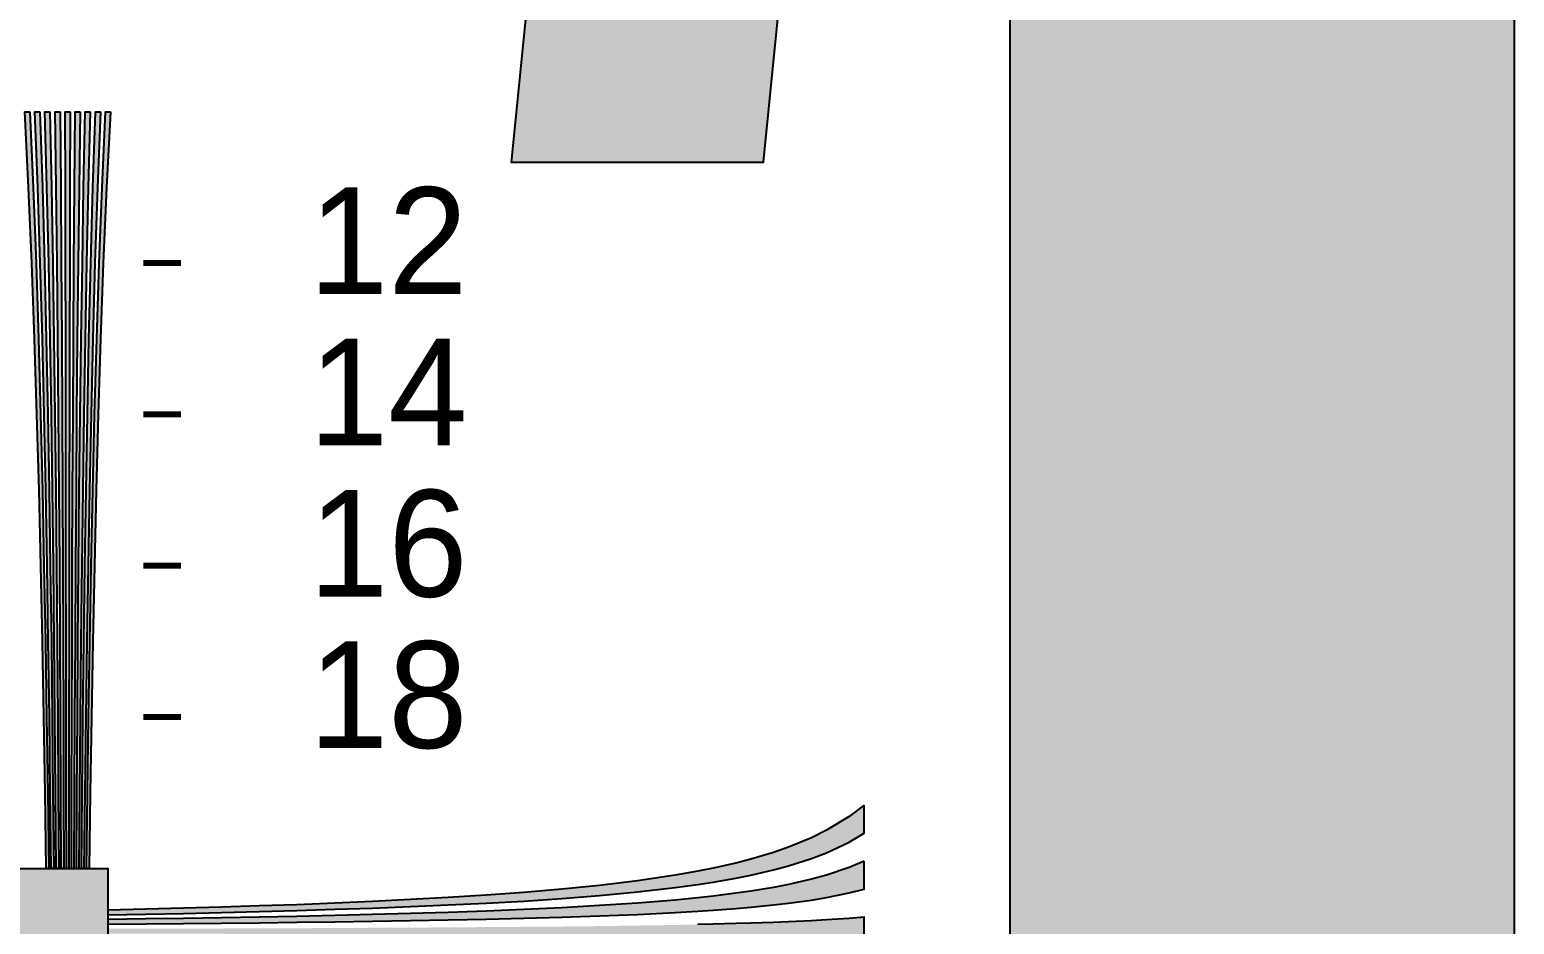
# Model space of a CAD drawing. Header units: millimetres. Extents: x 0 to 420, y 0 to 297.
# Drawn here: x 347.1 to 420, y 86.4 to 130.2 of the extents above; entities that cross this region are included whole.
import ezdxf

# ---------------------------------------------------------------- set-up
doc = ezdxf.new("R2010")
doc.units = ezdxf.units.MM
for name, color, linetype in [('FRAME', 7, 'Continuous'), ('GLUE', 1, 'Continuous'), ('LABELS', 7, 'Continuous'), ('PERIPHERY', 7, 'Continuous'), ('SFR', 7, 'Continuous')]:
    doc.layers.add(name, color=color, linetype=linetype)

msp = doc.modelspace()

# ---------------------------------------------------------------- hatches: boundary and pattern name
at = {"layer": 'FRAME', "true_color": 0x000000}
h = msp.add_hatch(color=7, dxfattribs=at)
h.dxf.hatch_style = 1
h.paths.add_polyline_path([(395.249, 272.25), (420, 272.25), (420, 24.75), (395.249, 24.75), (395.249, 272.25)])
at = {"layer": 'PERIPHERY', "true_color": 0x000000}
h = msp.add_hatch(color=7, dxfattribs=at)
h.dxf.hatch_style = 1
h.paths.add_polyline_path([(347.139, 126.225), (347.306, 122.512), (347.448, 118.8), (347.566, 115.087), (347.671, 111.375), (347.757, 107.662), (347.832, 103.95), (347.906, 100.237), (347.962, 96.525), (348.017, 92.812), (348.067, 89.099), (347.943, 89.099), (347.887, 92.812), (347.826, 96.525), (347.757, 100.237), (347.677, 103.95), (347.591, 107.662), (347.492, 111.375), (347.374, 115.087), (347.244, 118.8), (347.083, 122.512), (346.891, 126.225), (347.139, 126.225)])
h = msp.add_hatch(color=7, dxfattribs=at)
h.dxf.hatch_style = 1
h.paths.add_polyline_path([(347.634, 126.225), (347.757, 122.512), (347.862, 118.8), (347.949, 115.087), (348.023, 111.375), (348.085, 107.662), (348.141, 103.95), (348.197, 100.237), (348.24, 96.525), (348.277, 92.812), (348.314, 89.099), (348.19, 89.099), (348.147, 92.812), (348.104, 96.525), (348.048, 100.237), (347.986, 103.95), (347.924, 107.662), (347.844, 111.375), (347.758, 115.087), (347.653, 118.8), (347.535, 122.512), (347.387, 126.225), (347.634, 126.225)])
h = msp.add_hatch(color=7, dxfattribs=at)
h.dxf.hatch_style = 1
h.paths.add_polyline_path([(348.129, 126.225), (348.209, 122.512), (348.271, 118.8), (348.327, 115.087), (348.376, 111.375), (348.42, 107.662), (348.451, 103.95), (348.488, 100.237), (348.512, 96.525), (348.537, 92.812), (348.562, 89.099), (348.438, 89.099), (348.407, 92.812), (348.376, 96.525), (348.339, 100.237), (348.296, 103.95), (348.252, 107.662), (348.197, 111.375), (348.141, 115.087), (348.067, 118.8), (347.98, 122.512), (347.881, 126.225), (348.129, 126.225)])
h = msp.add_hatch(color=7, dxfattribs=at)
h.dxf.hatch_style = 1
h.paths.add_polyline_path([(348.624, 126.225), (348.655, 122.512), (348.686, 118.8), (348.71, 115.087), (348.729, 111.375), (348.748, 107.662), (348.76, 103.95), (348.779, 100.237), (348.791, 96.525), (348.797, 92.812), (348.81, 89.099), (348.686, 89.099), (348.667, 92.812), (348.649, 96.525), (348.63, 100.237), (348.606, 103.95), (348.581, 107.662), (348.556, 111.375), (348.519, 115.087), (348.482, 118.8), (348.432, 122.512), (348.377, 126.225), (348.624, 126.225)])
h = msp.add_hatch(color=7, dxfattribs=at)
h.dxf.hatch_style = 1
h.paths.add_polyline_path([(349.119, 126.225), (349.106, 122.512), (349.1, 118.8), (349.088, 115.087), (349.082, 111.375), (349.076, 107.662), (349.069, 103.95), (349.069, 100.237), (349.063, 96.525), (349.063, 92.812), (349.057, 89.099), (348.934, 89.099), (348.927, 92.812), (348.927, 96.525), (348.921, 100.237), (348.915, 103.95), (348.915, 107.662), (348.909, 111.375), (348.903, 115.087), (348.891, 118.8), (348.884, 122.512), (348.872, 126.225), (349.119, 126.225)])
h = msp.add_hatch(color=7, dxfattribs=at)
h.dxf.hatch_style = 1
h.paths.add_polyline_path([(349.614, 126.225), (349.558, 122.512), (349.508, 118.8), (349.471, 115.087), (349.434, 111.375), (349.409, 107.662), (349.378, 103.95), (349.36, 100.237), (349.341, 96.525), (349.323, 92.812), (349.304, 89.099), (349.18, 89.099), (349.193, 92.812), (349.199, 96.525), (349.211, 100.237), (349.224, 103.95), (349.243, 107.662), (349.261, 111.375), (349.28, 115.087), (349.304, 118.8), (349.335, 122.512), (349.366, 126.225), (349.614, 126.225)])
h = msp.add_hatch(color=7, dxfattribs=at)
h.dxf.hatch_style = 1
h.paths.add_polyline_path([(350.109, 126.225), (350.01, 122.512), (349.923, 118.8), (349.849, 115.087), (349.793, 111.375), (349.738, 107.662), (349.688, 103.95), (349.651, 100.237), (349.614, 96.525), (349.583, 92.812), (349.551, 89.099), (349.428, 89.099), (349.453, 92.812), (349.477, 96.525), (349.502, 100.237), (349.533, 103.95), (349.57, 107.662), (349.613, 111.375), (349.663, 115.087), (349.719, 118.8), (349.78, 122.512), (349.861, 126.225), (350.109, 126.225)])
h = msp.add_hatch(color=7, dxfattribs=at)
h.dxf.hatch_style = 1
h.paths.add_polyline_path([(350.604, 126.225), (350.455, 122.512), (350.338, 118.8), (350.233, 115.087), (350.146, 111.375), (350.066, 107.662), (349.997, 103.95), (349.942, 100.237), (349.886, 96.525), (349.843, 92.812), (349.799, 89.099), (349.676, 89.099), (349.713, 92.812), (349.75, 96.525), (349.793, 100.237), (349.843, 103.95), (349.905, 107.662), (349.967, 111.375), (350.041, 115.087), (350.127, 118.8), (350.233, 122.512), (350.356, 126.225), (350.604, 126.225)])
h = msp.add_hatch(color=7, dxfattribs=at)
h.dxf.hatch_style = 1
h.paths.add_polyline_path([(351.099, 126.225), (350.907, 122.512), (350.746, 118.8), (350.616, 115.087), (350.499, 111.375), (350.4, 107.662), (350.307, 103.95), (350.233, 100.237), (350.164, 96.525), (350.102, 92.812), (350.047, 89.099), (349.923, 89.099), (349.973, 92.812), (350.028, 96.525), (350.084, 100.237), (350.152, 103.95), (350.233, 107.662), (350.319, 111.375), (350.424, 115.087), (350.542, 118.8), (350.684, 122.512), (350.851, 126.225), (351.099, 126.225)])
h = msp.add_hatch(color=7, dxfattribs=at)
h.dxf.hatch_style = 1
h.paths.add_polyline_path([(388.097, 92.205), (387.354, 91.642), (386.241, 90.968), (385.498, 90.604), (384.384, 90.143), (383.642, 89.882), (382.528, 89.552), (381.785, 89.359), (380.672, 89.112), (379.929, 88.967), (378.816, 88.768), (376.959, 88.493), (375.103, 88.266), (373.247, 88.08), (371.39, 87.922), (369.534, 87.785), (367.678, 87.668), (365.822, 87.565), (363.965, 87.476), (362.109, 87.393), (360.253, 87.317), (358.397, 87.255), (356.54, 87.194), (354.684, 87.146), (352.828, 87.097), (350.972, 87.049), (350.972, 86.822), (352.828, 86.857), (354.684, 86.891), (356.54, 86.933), (358.397, 86.981), (360.253, 87.029), (362.109, 87.09), (363.965, 87.153), (365.822, 87.221), (367.678, 87.304), (369.534, 87.393), (371.39, 87.496), (373.247, 87.62), (375.103, 87.771), (376.959, 87.943), (378.816, 88.156), (379.929, 88.307), (380.672, 88.424), (381.785, 88.617), (382.528, 88.768), (383.642, 89.022), (384.384, 89.229), (385.498, 89.586), (386.241, 89.868), (387.354, 90.391), (388.097, 90.831), (388.097, 92.205)])
h = msp.add_hatch(color=7, dxfattribs=at)
h.dxf.hatch_style = 1
h.paths.add_polyline_path([(350.972, 84.15), (346.022, 84.15), (346.022, 89.1), (350.972, 89.1), (350.972, 84.15)])
h = msp.add_hatch(color=7, dxfattribs=at)
h.dxf.hatch_style = 1
h.paths.add_polyline_path([(388.097, 89.456), (387.354, 89.146), (386.241, 88.768), (385.498, 88.562), (384.384, 88.307), (383.642, 88.163), (382.528, 87.984), (381.785, 87.874), (380.672, 87.737), (379.929, 87.654), (378.816, 87.544), (376.959, 87.393), (375.103, 87.269), (373.247, 87.166), (371.39, 87.077), (369.534, 87.001), (367.678, 86.932), (365.822, 86.877), (363.965, 86.829), (362.109, 86.781), (360.253, 86.74), (358.397, 86.705), (356.54, 86.671), (354.684, 86.643), (352.828, 86.616), (350.972, 86.588), (350.972, 86.361), (352.828, 86.375), (354.684, 86.396), (356.54, 86.41), (358.397, 86.431), (360.253, 86.451), (362.109, 86.479), (363.965, 86.506), (365.822, 86.533), (367.678, 86.568), (369.534, 86.609), (371.39, 86.65), (373.247, 86.706), (375.103, 86.767), (376.959, 86.843), (378.816, 86.933), (379.929, 87.001), (380.672, 87.049), (381.785, 87.132), (382.528, 87.194), (383.642, 87.304), (384.384, 87.393), (385.498, 87.544), (386.241, 87.668), (387.354, 87.895), (388.097, 88.081), (388.097, 89.456)])
h = msp.add_hatch(color=7, dxfattribs=at)
h.dxf.hatch_style = 1
h.paths.add_polyline_path([(388.097, 86.706), (387.354, 86.644), (386.241, 86.568), (385.498, 86.527), (384.384, 86.479), (383.642, 86.444), (382.528, 86.41), (381.785, 86.389), (380.672, 86.362), (379.929, 86.348), (378.816, 86.32), (376.959, 86.293), (375.103, 86.265), (373.247, 86.245), (371.39, 86.231), (369.534, 86.217), (367.678, 86.203), (365.822, 86.189), (363.965, 86.183), (362.109, 86.169), (360.253, 86.162), (358.397, 86.155), (356.54, 86.148), (354.684, 86.142), (352.828, 86.135), (350.972, 86.135), (350.972, 85.901), (352.828, 85.901), (354.684, 85.894), (356.54, 85.887), (358.397, 85.881), (360.253, 85.874), (362.109, 85.867), (363.965, 85.853), (365.822, 85.846), (367.678, 85.832), (369.534, 85.819), (371.39, 85.805), (373.247, 85.791), (375.103, 85.77), (376.959, 85.743), (378.816, 85.716), (379.929, 85.688), (380.672, 85.674), (381.785, 85.647), (382.528, 85.626), (383.642, 85.585), (384.384, 85.557), (385.498, 85.509), (386.241, 85.468), (387.354, 85.392), (388.097, 85.331), (388.097, 86.706)])
at = {"layer": 'SFR', "true_color": 0x000000}
h = msp.add_hatch(color=7, dxfattribs=at)
h.dxf.hatch_style = 1
h.paths.add_polyline_path([(313.847, 173.25), (308.897, 123.749), (321.272, 123.749), (323.379, 144.824), (372.389, 139.922), (370.772, 123.749), (383.147, 123.749), (388.097, 173.249), (375.722, 173.249), (373.615, 152.175), (324.605, 157.076), (326.222, 173.249), (313.847, 173.249), (313.847, 173.25)])

# ---------------------------------------------------------------- linework, layer by layer
at = {"layer": 'FRAME', "color": 250}
msp.add_lwpolyline([(395.249, 272.25), (420, 272.25), (420, 24.75), (395.249, 24.75), (395.249, 272.25)], close=True, dxfattribs=at)
at = {"layer": 'FRAME', "color": 250, "true_color": 0x000000}
for points in [[(395.249, 272.25), (395.249, 24.75), (420, 24.75)], [(420, 24.75), (420, 272.25), (395.249, 272.25)]]:
    msp.add_solid(points, dxfattribs=at)
at = {"layer": 'GLUE', "color": 1, "lineweight": 18}
msp.add_lwpolyline([(0, 0), (420, 0), (420, 297), (0, 297), (0, 0)], dxfattribs=at)
at = {"layer": 'PERIPHERY', "color": 250}
for points in [[(347.139, 126.225), (347.306, 122.512), (347.448, 118.8), (347.566, 115.087), (347.671, 111.375), (347.757, 107.662), (347.832, 103.95), (347.906, 100.237), (347.962, 96.525), (348.017, 92.812), (348.067, 89.099), (347.943, 89.099), (347.887, 92.812), (347.826, 96.525), (347.757, 100.237), (347.677, 103.95), (347.591, 107.662), (347.492, 111.375), (347.374, 115.087), (347.244, 118.8), (347.083, 122.512), (346.891, 126.225), (347.139, 126.225)], [(347.634, 126.225), (347.757, 122.512), (347.862, 118.8), (347.949, 115.087), (348.023, 111.375), (348.085, 107.662), (348.141, 103.95), (348.197, 100.237), (348.24, 96.525), (348.277, 92.812), (348.314, 89.099), (348.19, 89.099), (348.147, 92.812), (348.104, 96.525), (348.048, 100.237), (347.986, 103.95), (347.924, 107.662), (347.844, 111.375), (347.758, 115.087), (347.653, 118.8), (347.535, 122.512), (347.387, 126.225), (347.634, 126.225)], [(348.129, 126.225), (348.209, 122.512), (348.271, 118.8), (348.327, 115.087), (348.376, 111.375), (348.42, 107.662), (348.451, 103.95), (348.488, 100.237), (348.512, 96.525), (348.537, 92.812), (348.562, 89.099), (348.438, 89.099), (348.407, 92.812), (348.376, 96.525), (348.339, 100.237), (348.296, 103.95), (348.252, 107.662), (348.197, 111.375), (348.141, 115.087), (348.067, 118.8), (347.98, 122.512), (347.881, 126.225), (348.129, 126.225)], [(348.624, 126.225), (348.655, 122.512), (348.686, 118.8), (348.71, 115.087), (348.729, 111.375), (348.748, 107.662), (348.76, 103.95), (348.779, 100.237), (348.791, 96.525), (348.797, 92.812), (348.81, 89.099), (348.686, 89.099), (348.667, 92.812), (348.649, 96.525), (348.63, 100.237), (348.606, 103.95), (348.581, 107.662), (348.556, 111.375), (348.519, 115.087), (348.482, 118.8), (348.432, 122.512), (348.377, 126.225), (348.624, 126.225)], [(349.119, 126.225), (349.106, 122.512), (349.1, 118.8), (349.088, 115.087), (349.082, 111.375), (349.076, 107.662), (349.069, 103.95), (349.069, 100.237), (349.063, 96.525), (349.063, 92.812), (349.057, 89.099), (348.934, 89.099), (348.927, 92.812), (348.927, 96.525), (348.921, 100.237), (348.915, 103.95), (348.915, 107.662), (348.909, 111.375), (348.903, 115.087), (348.891, 118.8), (348.884, 122.512), (348.872, 126.225), (349.119, 126.225)], [(349.614, 126.225), (349.558, 122.512), (349.508, 118.8), (349.471, 115.087), (349.434, 111.375), (349.409, 107.662), (349.378, 103.95), (349.36, 100.237), (349.341, 96.525), (349.323, 92.812), (349.304, 89.099), (349.18, 89.099), (349.193, 92.812), (349.199, 96.525), (349.211, 100.237), (349.224, 103.95), (349.243, 107.662), (349.261, 111.375), (349.28, 115.087), (349.304, 118.8), (349.335, 122.512), (349.366, 126.225), (349.614, 126.225)], [(350.109, 126.225), (350.01, 122.512), (349.923, 118.8), (349.849, 115.087), (349.793, 111.375), (349.738, 107.662), (349.688, 103.95), (349.651, 100.237), (349.614, 96.525), (349.583, 92.812), (349.551, 89.099), (349.428, 89.099), (349.453, 92.812), (349.477, 96.525), (349.502, 100.237), (349.533, 103.95), (349.57, 107.662), (349.613, 111.375), (349.663, 115.087), (349.719, 118.8), (349.78, 122.512), (349.861, 126.225), (350.109, 126.225)], [(350.604, 126.225), (350.455, 122.512), (350.338, 118.8), (350.233, 115.087), (350.146, 111.375), (350.066, 107.662), (349.997, 103.95), (349.942, 100.237), (349.886, 96.525), (349.843, 92.812), (349.799, 89.099), (349.676, 89.099), (349.713, 92.812), (349.75, 96.525), (349.793, 100.237), (349.843, 103.95), (349.905, 107.662), (349.967, 111.375), (350.041, 115.087), (350.127, 118.8), (350.233, 122.512), (350.356, 126.225), (350.604, 126.225)], [(351.099, 126.225), (350.907, 122.512), (350.746, 118.8), (350.616, 115.087), (350.499, 111.375), (350.4, 107.662), (350.307, 103.95), (350.233, 100.237), (350.164, 96.525), (350.102, 92.812), (350.047, 89.099), (349.923, 89.099), (349.973, 92.812), (350.028, 96.525), (350.084, 100.237), (350.152, 103.95), (350.233, 107.662), (350.319, 111.375), (350.424, 115.087), (350.542, 118.8), (350.684, 122.512), (350.851, 126.225), (351.099, 126.225)], [(388.097, 92.205), (387.354, 91.642), (386.241, 90.968), (385.498, 90.604), (384.384, 90.143), (383.642, 89.882), (382.528, 89.552), (381.785, 89.359), (380.672, 89.112), (379.929, 88.967), (378.816, 88.768), (376.959, 88.493), (375.103, 88.266), (373.247, 88.08), (371.39, 87.922), (369.534, 87.785), (367.678, 87.668), (365.822, 87.565), (363.965, 87.476), (362.109, 87.393), (360.253, 87.317), (358.397, 87.255), (356.54, 87.194), (354.684, 87.146), (352.828, 87.097), (350.972, 87.049), (350.972, 86.822), (352.828, 86.857), (354.684, 86.891), (356.54, 86.933), (358.397, 86.981), (360.253, 87.029), (362.109, 87.09), (363.965, 87.153), (365.822, 87.221), (367.678, 87.304), (369.534, 87.393), (371.39, 87.496), (373.247, 87.62), (375.103, 87.771), (376.959, 87.943), (378.816, 88.156), (379.929, 88.307), (380.672, 88.424), (381.785, 88.617), (382.528, 88.768), (383.642, 89.022), (384.384, 89.229), (385.498, 89.586), (386.241, 89.868), (387.354, 90.391), (388.097, 90.831), (388.097, 92.205)], [(350.972, 84.15), (346.022, 84.15), (346.022, 89.1), (350.972, 89.1), (350.972, 84.15)], [(388.097, 89.456), (387.354, 89.146), (386.241, 88.768), (385.498, 88.562), (384.384, 88.307), (383.642, 88.163), (382.528, 87.984), (381.785, 87.874), (380.672, 87.737), (379.929, 87.654), (378.816, 87.544), (376.959, 87.393), (375.103, 87.269), (373.247, 87.166), (371.39, 87.077), (369.534, 87.001), (367.678, 86.932), (365.822, 86.877), (363.965, 86.829), (362.109, 86.781), (360.253, 86.74), (358.397, 86.705), (356.54, 86.671), (354.684, 86.643), (352.828, 86.616), (350.972, 86.588), (350.972, 86.361), (352.828, 86.375), (354.684, 86.396), (356.54, 86.41), (358.397, 86.431), (360.253, 86.451), (362.109, 86.479), (363.965, 86.506), (365.822, 86.533), (367.678, 86.568), (369.534, 86.609), (371.39, 86.65), (373.247, 86.706), (375.103, 86.767), (376.959, 86.843), (378.816, 86.933), (379.929, 87.001), (380.672, 87.049), (381.785, 87.132), (382.528, 87.194), (383.642, 87.304), (384.384, 87.393), (385.498, 87.544), (386.241, 87.668), (387.354, 87.895), (388.097, 88.081), (388.097, 89.456)]]:
    msp.add_lwpolyline(points, close=True, dxfattribs=at)
at = {"layer": 'PERIPHERY', "color": 250, "lineweight": 35, "const_width": 0.309}
for points in [[(354.564, 118.8), (352.707, 118.8)], [(354.564, 111.375), (352.707, 111.375)], [(354.564, 103.95), (352.707, 103.95)], [(354.564, 96.525), (352.707, 96.525)]]:
    msp.add_lwpolyline(points, dxfattribs=at)
at = {"layer": 'PERIPHERY', "color": 250}
msp.add_lwpolyline([(388.097, 85.331), (388.097, 86.706), (388.097, 86.706), (387.354, 86.644), (386.241, 86.568), (385.498, 86.527), (384.384, 86.479), (383.642, 86.444), (382.528, 86.41), (381.785, 86.389), (380.672, 86.362), (379.929, 86.348)], dxfattribs=at)
at = {"layer": 'PERIPHERY', "color": 250, "true_color": 0x000000}
for points in [[(347.139, 126.225), (346.891, 126.225), (347.083, 122.512)], [(347.139, 126.225), (347.083, 122.512), (347.244, 118.8)], [(347.139, 126.225), (347.244, 118.8), (347.374, 115.087)], [(347.139, 126.225), (347.374, 115.087), (347.492, 111.375)], [(347.139, 126.225), (347.492, 111.375), (347.591, 107.662)], [(347.139, 126.225), (347.591, 107.662), (348.067, 89.099)], [(347.139, 126.225), (348.067, 89.099), (348.017, 92.812)], [(347.139, 126.225), (348.017, 92.812), (347.962, 96.525)], [(347.139, 126.225), (347.962, 96.525), (347.906, 100.237)], [(347.139, 126.225), (347.906, 100.237), (347.832, 103.95)], [(347.139, 126.225), (347.832, 103.95), (347.757, 107.662)], [(347.139, 126.225), (347.757, 107.662), (347.671, 111.375)], [(347.139, 126.225), (347.671, 111.375), (347.566, 115.087)], [(347.139, 126.225), (347.566, 115.087), (347.448, 118.8)], [(347.448, 118.8), (347.306, 122.512), (347.139, 126.225)], [(347.634, 126.225), (347.387, 126.225), (347.535, 122.512)], [(347.634, 126.225), (347.535, 122.512), (347.653, 118.8)], [(347.634, 126.225), (347.653, 118.8), (347.758, 115.087)], [(347.634, 126.225), (347.758, 115.087), (347.844, 111.375)], [(347.634, 126.225), (347.844, 111.375), (347.924, 107.662)], [(347.634, 126.225), (347.924, 107.662), (347.986, 103.95)], [(347.634, 126.225), (347.986, 103.95), (348.048, 100.237)], [(347.634, 126.225), (348.048, 100.237), (348.314, 89.099)], [(347.634, 126.225), (348.314, 89.099), (348.277, 92.812)], [(347.634, 126.225), (348.277, 92.812), (348.24, 96.525)], [(347.634, 126.225), (348.24, 96.525), (348.197, 100.237)], [(347.634, 126.225), (348.197, 100.237), (348.141, 103.95)], [(347.634, 126.225), (348.141, 103.95), (348.085, 107.662)], [(347.634, 126.225), (348.085, 107.662), (348.023, 111.375)], [(347.634, 126.225), (348.023, 111.375), (347.949, 115.087)], [(347.634, 126.225), (347.949, 115.087), (347.862, 118.8)], [(347.862, 118.8), (347.757, 122.512), (347.634, 126.225)], [(348.129, 126.225), (347.881, 126.225), (347.98, 122.512)], [(348.129, 126.225), (347.98, 122.512), (348.067, 118.8)], [(348.129, 126.225), (348.067, 118.8), (348.141, 115.087)], [(348.129, 126.225), (348.141, 115.087), (348.197, 111.375)], [(348.129, 126.225), (348.197, 111.375), (348.252, 107.662)], [(348.129, 126.225), (348.252, 107.662), (348.296, 103.95)], [(348.129, 126.225), (348.296, 103.95), (348.339, 100.237)], [(348.129, 126.225), (348.339, 100.237), (348.376, 96.525)], [(348.129, 126.225), (348.376, 96.525), (348.407, 92.812)], [(348.129, 126.225), (348.407, 92.812), (348.438, 89.099)], [(348.129, 126.225), (348.438, 89.099), (348.562, 89.099)], [(348.129, 126.225), (348.562, 89.099), (348.537, 92.812)], [(348.129, 126.225), (348.537, 92.812), (348.512, 96.525)], [(348.129, 126.225), (348.512, 96.525), (348.488, 100.237)], [(348.129, 126.225), (348.488, 100.237), (348.451, 103.95)], [(348.129, 126.225), (348.451, 103.95), (348.42, 107.662)], [(348.129, 126.225), (348.42, 107.662), (348.376, 111.375)], [(348.129, 126.225), (348.376, 111.375), (348.327, 115.087)], [(348.129, 126.225), (348.327, 115.087), (348.271, 118.8)], [(348.271, 118.8), (348.209, 122.512), (348.129, 126.225)], [(348.624, 126.225), (348.377, 126.225), (348.432, 122.512)], [(348.624, 126.225), (348.432, 122.512), (348.482, 118.8)], [(348.624, 126.225), (348.482, 118.8), (348.519, 115.087)], [(348.624, 126.225), (348.519, 115.087), (348.556, 111.375)], [(348.624, 126.225), (348.556, 111.375), (348.581, 107.662)], [(348.624, 126.225), (348.581, 107.662), (348.606, 103.95)], [(348.624, 126.225), (348.606, 103.95), (348.63, 100.237)], [(348.624, 126.225), (348.63, 100.237), (348.649, 96.525)], [(348.624, 126.225), (348.649, 96.525), (348.667, 92.812)], [(348.624, 126.225), (348.667, 92.812), (348.686, 89.099)], [(348.624, 126.225), (348.686, 89.099), (348.81, 89.099)], [(348.624, 126.225), (348.81, 89.099), (348.797, 92.812)], [(348.624, 126.225), (348.797, 92.812), (348.791, 96.525)], [(348.624, 126.225), (348.791, 96.525), (348.779, 100.237)], [(348.624, 126.225), (348.779, 100.237), (348.76, 103.95)], [(348.624, 126.225), (348.76, 103.95), (348.748, 107.662)], [(348.624, 126.225), (348.748, 107.662), (348.729, 111.375)], [(348.624, 126.225), (348.729, 111.375), (348.71, 115.087)], [(348.624, 126.225), (348.71, 115.087), (348.686, 118.8)], [(348.686, 118.8), (348.655, 122.512), (348.624, 126.225)], [(349.119, 126.225), (348.872, 126.225), (348.884, 122.512)], [(349.119, 126.225), (348.884, 122.512), (348.891, 118.8)], [(349.119, 126.225), (348.891, 118.8), (348.903, 115.087)], [(349.119, 126.225), (348.903, 115.087), (348.909, 111.375)], [(349.119, 126.225), (348.909, 111.375), (348.915, 107.662)], [(349.119, 126.225), (348.915, 107.662), (348.915, 103.95)], [(349.119, 126.225), (348.915, 103.95), (348.921, 100.237)], [(349.119, 126.225), (348.921, 100.237), (348.927, 96.525)], [(349.119, 126.225), (348.927, 96.525), (348.927, 92.812)], [(349.119, 126.225), (348.927, 92.812), (348.934, 89.099)], [(348.934, 89.099), (349.106, 122.512), (349.119, 126.225)], [(349.614, 126.225), (349.224, 103.95), (349.211, 100.237)], [(349.211, 100.237), (349.558, 122.512), (349.614, 126.225)], [(349.614, 126.225), (349.243, 107.662), (349.224, 103.95)], [(349.614, 126.225), (349.261, 111.375), (349.243, 107.662)], [(349.614, 126.225), (349.28, 115.087), (349.261, 111.375)], [(349.614, 126.225), (349.304, 118.8), (349.28, 115.087)], [(349.614, 126.225), (349.335, 122.512), (349.304, 118.8)], [(349.614, 126.225), (349.366, 126.225), (349.335, 122.512)], [(350.109, 126.225), (349.613, 111.375), (349.57, 107.662)], [(349.57, 107.662), (350.01, 122.512), (350.109, 126.225)], [(350.109, 126.225), (349.663, 115.087), (349.613, 111.375)], [(350.109, 126.225), (349.719, 118.8), (349.663, 115.087)], [(350.109, 126.225), (349.78, 122.512), (349.719, 118.8)], [(350.109, 126.225), (349.861, 126.225), (349.78, 122.512)], [(350.604, 126.225), (350.041, 115.087), (349.967, 111.375)], [(349.967, 111.375), (350.455, 122.512), (350.604, 126.225)], [(350.604, 126.225), (350.127, 118.8), (350.041, 115.087)], [(350.604, 126.225), (350.233, 122.512), (350.127, 118.8)], [(350.604, 126.225), (350.356, 126.225), (350.233, 122.512)], [(351.099, 126.225), (350.424, 115.087), (350.319, 111.375)], [(350.319, 111.375), (350.907, 122.512), (351.099, 126.225)], [(351.099, 126.225), (350.542, 118.8), (350.424, 115.087)], [(351.099, 126.225), (350.684, 122.512), (350.542, 118.8)], [(351.099, 126.225), (350.851, 126.225), (350.684, 122.512)], [(348.934, 89.099), (349.1, 118.8), (349.106, 122.512)], [(349.211, 100.237), (349.508, 118.8), (349.558, 122.512)], [(349.57, 107.662), (349.923, 118.8), (350.01, 122.512)], [(349.967, 111.375), (350.338, 118.8), (350.455, 122.512)], [(350.319, 111.375), (350.746, 118.8), (350.907, 122.512)], [(348.934, 89.099), (349.088, 115.087), (349.1, 118.8)], [(349.211, 100.237), (349.471, 115.087), (349.508, 118.8)], [(349.57, 107.662), (349.849, 115.087), (349.923, 118.8)], [(349.967, 111.375), (350.233, 115.087), (350.338, 118.8)], [(350.319, 111.375), (350.616, 115.087), (350.746, 118.8)], [(348.934, 89.099), (349.082, 111.375), (349.088, 115.087)], [(349.211, 100.237), (349.434, 111.375), (349.471, 115.087)], [(349.57, 107.662), (349.793, 111.375), (349.849, 115.087)], [(349.967, 111.375), (350.146, 111.375), (350.233, 115.087)], [(350.319, 111.375), (350.499, 111.375), (350.616, 115.087)], [(348.934, 89.099), (349.076, 107.662), (349.082, 111.375)], [(349.211, 100.237), (349.409, 107.662), (349.434, 111.375)], [(349.57, 107.662), (349.738, 107.662), (349.793, 111.375)], [(349.967, 111.375), (349.713, 92.812), (349.676, 89.099)], [(349.967, 111.375), (349.676, 89.099), (349.799, 89.099)], [(349.967, 111.375), (349.75, 96.525), (349.713, 92.812)], [(349.967, 111.375), (349.793, 100.237), (349.75, 96.525)], [(349.967, 111.375), (349.905, 107.662), (349.793, 100.237)], [(349.967, 111.375), (349.799, 89.099), (349.843, 92.812)], [(349.967, 111.375), (349.843, 92.812), (349.886, 96.525)], [(349.967, 111.375), (349.886, 96.525), (349.942, 100.237)], [(350.319, 111.375), (349.973, 92.812), (349.923, 89.099)], [(350.319, 111.375), (349.923, 89.099), (350.047, 89.099)], [(349.967, 111.375), (349.942, 100.237), (349.997, 103.95)], [(349.967, 111.375), (349.997, 103.95), (350.066, 107.662)], [(349.967, 111.375), (350.066, 107.662), (350.146, 111.375)], [(350.319, 111.375), (350.028, 96.525), (349.973, 92.812)], [(350.319, 111.375), (350.084, 100.237), (350.028, 96.525)], [(350.319, 111.375), (350.047, 89.099), (350.102, 92.812)], [(350.319, 111.375), (350.152, 103.95), (350.084, 100.237)], [(350.319, 111.375), (350.102, 92.812), (350.164, 96.525)], [(350.319, 111.375), (350.233, 107.662), (350.152, 103.95)], [(350.319, 111.375), (350.164, 96.525), (350.233, 100.237)], [(350.319, 111.375), (350.233, 100.237), (350.307, 103.95)], [(350.319, 111.375), (350.307, 103.95), (350.4, 107.662)], [(350.319, 111.375), (350.4, 107.662), (350.499, 111.375)], [(347.591, 107.662), (347.677, 103.95), (348.067, 89.099)], [(348.934, 89.099), (349.069, 103.95), (349.076, 107.662)], [(349.211, 100.237), (349.378, 103.95), (349.409, 107.662)], [(349.57, 107.662), (349.453, 92.812), (349.428, 89.099)], [(349.57, 107.662), (349.428, 89.099), (349.551, 89.099)], [(349.57, 107.662), (349.477, 96.525), (349.453, 92.812)], [(349.57, 107.662), (349.502, 100.237), (349.477, 96.525)], [(349.57, 107.662), (349.533, 103.95), (349.502, 100.237)], [(349.57, 107.662), (349.551, 89.099), (349.583, 92.812)], [(349.57, 107.662), (349.583, 92.812), (349.614, 96.525)], [(349.57, 107.662), (349.614, 96.525), (349.651, 100.237)], [(349.57, 107.662), (349.651, 100.237), (349.688, 103.95)], [(349.57, 107.662), (349.688, 103.95), (349.738, 107.662)], [(349.905, 107.662), (349.843, 103.95), (349.793, 100.237)], [(347.677, 103.95), (347.757, 100.237), (348.067, 89.099)], [(348.934, 89.099), (349.069, 100.237), (349.069, 103.95)], [(349.211, 100.237), (349.36, 100.237), (349.378, 103.95)], [(347.757, 100.237), (347.826, 96.525), (348.067, 89.099)], [(348.048, 100.237), (348.104, 96.525), (348.314, 89.099)], [(348.934, 89.099), (349.063, 96.525), (349.069, 100.237)], [(349.211, 100.237), (349.199, 96.525), (349.193, 92.812)], [(349.211, 100.237), (349.193, 92.812), (349.304, 89.099)], [(349.211, 100.237), (349.304, 89.099), (349.323, 92.812)], [(349.211, 100.237), (349.323, 92.812), (349.341, 96.525)], [(349.211, 100.237), (349.341, 96.525), (349.36, 100.237)], [(347.826, 96.525), (347.887, 92.812), (348.067, 89.099)], [(348.104, 96.525), (348.147, 92.812), (348.314, 89.099)], [(348.934, 89.099), (349.063, 92.812), (349.063, 96.525)], [(347.887, 92.812), (347.943, 89.099), (348.067, 89.099)], [(348.147, 92.812), (348.19, 89.099), (348.314, 89.099)], [(348.934, 89.099), (349.057, 89.099), (349.063, 92.812)], [(349.193, 92.812), (349.18, 89.099), (349.304, 89.099)], [(388.097, 90.831), (388.097, 92.205), (387.354, 91.642)], [(388.097, 90.831), (387.354, 91.642), (386.241, 90.968)], [(388.097, 90.831), (381.785, 89.359), (375.103, 87.771)], [(388.097, 90.831), (375.103, 87.771), (376.959, 87.943)], [(388.097, 90.831), (376.959, 87.943), (378.816, 88.156)], [(388.097, 90.831), (378.816, 88.156), (379.929, 88.307)], [(388.097, 90.831), (379.929, 88.307), (380.672, 88.424)], [(388.097, 90.831), (380.672, 88.424), (381.785, 88.617)], [(388.097, 90.831), (382.528, 89.552), (381.785, 89.359)], [(388.097, 90.831), (381.785, 88.617), (382.528, 88.768)], [(388.097, 90.831), (383.642, 89.882), (382.528, 89.552)], [(388.097, 90.831), (382.528, 88.768), (383.642, 89.022)], [(388.097, 90.831), (384.384, 90.143), (383.642, 89.882)], [(388.097, 90.831), (383.642, 89.022), (384.384, 89.229)], [(388.097, 90.831), (385.498, 90.604), (384.384, 90.143)], [(388.097, 90.831), (384.384, 89.229), (385.498, 89.586)], [(388.097, 90.831), (386.241, 90.968), (385.498, 90.604)], [(388.097, 90.831), (385.498, 89.586), (386.241, 89.868)], [(386.241, 89.868), (387.354, 90.391), (388.097, 90.831)], [(350.972, 84.15), (350.972, 89.1), (346.022, 89.1)], [(346.022, 89.1), (346.022, 84.15), (350.972, 84.15)], [(380.672, 89.112), (379.929, 88.967), (373.247, 87.62)], [(380.672, 89.112), (373.247, 87.62), (375.103, 87.771)], [(379.929, 88.967), (378.816, 88.768), (373.247, 87.62)], [(381.785, 89.359), (380.672, 89.112), (375.103, 87.771)], [(388.097, 88.081), (387.354, 89.146), (386.241, 88.768)], [(388.097, 88.081), (388.097, 89.456), (387.354, 89.146)], [(375.103, 88.266), (373.247, 88.08), (365.822, 87.221)], [(375.103, 88.266), (365.822, 87.221), (367.678, 87.304)], [(376.959, 88.493), (375.103, 88.266), (367.678, 87.304)], [(376.959, 88.493), (367.678, 87.304), (369.534, 87.393)], [(376.959, 88.493), (369.534, 87.393), (371.39, 87.496)], [(378.816, 88.768), (376.959, 88.493), (371.39, 87.496)], [(378.816, 88.768), (371.39, 87.496), (373.247, 87.62)], [(388.097, 88.081), (384.384, 88.307), (383.642, 88.163)], [(388.097, 88.081), (385.498, 88.562), (384.384, 88.307)], [(388.097, 88.081), (386.241, 88.768), (385.498, 88.562)], [(365.822, 87.565), (363.965, 87.476), (350.972, 86.822)], [(365.822, 87.565), (350.972, 86.822), (352.828, 86.857)], [(363.965, 87.476), (362.109, 87.393), (350.972, 86.822)], [(365.822, 87.565), (352.828, 86.857), (354.684, 86.891)], [(367.678, 87.668), (365.822, 87.565), (354.684, 86.891)], [(367.678, 87.668), (354.684, 86.891), (356.54, 86.933)], [(369.534, 87.785), (367.678, 87.668), (356.54, 86.933)], [(369.534, 87.785), (356.54, 86.933), (358.397, 86.981)], [(369.534, 87.785), (358.397, 86.981), (360.253, 87.029)], [(371.39, 87.922), (369.534, 87.785), (360.253, 87.029)], [(371.39, 87.922), (360.253, 87.029), (362.109, 87.09)], [(373.247, 88.08), (371.39, 87.922), (362.109, 87.09)], [(373.247, 88.08), (362.109, 87.09), (363.965, 87.153)], [(388.097, 88.081), (375.103, 87.269), (363.965, 86.506)], [(388.097, 88.081), (363.965, 86.506), (365.822, 86.533)], [(373.247, 88.08), (363.965, 87.153), (365.822, 87.221)], [(388.097, 88.081), (365.822, 86.533), (367.678, 86.568)], [(388.097, 88.081), (367.678, 86.568), (369.534, 86.609)], [(388.097, 88.081), (369.534, 86.609), (371.39, 86.65)], [(388.097, 88.081), (371.39, 86.65), (373.247, 86.706)], [(388.097, 88.081), (373.247, 86.706), (375.103, 86.767)], [(388.097, 88.081), (376.959, 87.393), (375.103, 87.269)], [(388.097, 88.081), (375.103, 86.767), (376.959, 86.843)], [(388.097, 88.081), (378.816, 87.544), (376.959, 87.393)], [(388.097, 88.081), (376.959, 86.843), (378.816, 86.933)], [(388.097, 88.081), (379.929, 87.654), (378.816, 87.544)], [(388.097, 88.081), (378.816, 86.933), (379.929, 87.001)], [(388.097, 88.081), (380.672, 87.737), (379.929, 87.654)], [(388.097, 88.081), (379.929, 87.001), (380.672, 87.049)], [(388.097, 88.081), (381.785, 87.874), (380.672, 87.737)], [(388.097, 88.081), (380.672, 87.049), (381.785, 87.132)], [(388.097, 88.081), (382.528, 87.984), (381.785, 87.874)], [(388.097, 88.081), (381.785, 87.132), (382.528, 87.194)], [(388.097, 88.081), (383.642, 88.163), (382.528, 87.984)], [(388.097, 88.081), (382.528, 87.194), (383.642, 87.304)], [(388.097, 88.081), (383.642, 87.304), (384.384, 87.393)], [(388.097, 88.081), (384.384, 87.393), (385.498, 87.544)], [(388.097, 88.081), (385.498, 87.544), (386.241, 87.668)], [(386.241, 87.668), (387.354, 87.895), (388.097, 88.081)], [(362.109, 87.393), (360.253, 87.317), (350.972, 86.822)], [(360.253, 87.317), (358.397, 87.255), (350.972, 86.822)], [(358.397, 87.255), (356.54, 87.194), (350.972, 86.822)], [(356.54, 87.194), (352.828, 87.097), (350.972, 87.049)], [(356.54, 87.194), (350.972, 87.049), (350.972, 86.822)], [(367.678, 86.932), (365.822, 86.877), (350.972, 86.361)], [(367.678, 86.932), (350.972, 86.361), (352.828, 86.375)], [(365.822, 86.877), (363.965, 86.829), (350.972, 86.361)], [(363.965, 86.829), (362.109, 86.781), (350.972, 86.361)], [(362.109, 86.781), (360.253, 86.74), (350.972, 86.361)], [(360.253, 86.74), (358.397, 86.705), (350.972, 86.361)], [(356.54, 87.194), (354.684, 87.146), (352.828, 87.097)], [(369.534, 87.001), (367.678, 86.932), (352.828, 86.375)], [(369.534, 87.001), (352.828, 86.375), (354.684, 86.396)], [(369.534, 87.001), (354.684, 86.396), (356.54, 86.41)], [(371.39, 87.077), (369.534, 87.001), (356.54, 86.41)], [(371.39, 87.077), (356.54, 86.41), (358.397, 86.431)], [(373.247, 87.166), (371.39, 87.077), (358.397, 86.431)], [(373.247, 87.166), (358.397, 86.431), (360.253, 86.451)], [(373.247, 87.166), (360.253, 86.451), (362.109, 86.479)], [(375.103, 87.269), (373.247, 87.166), (362.109, 86.479)], [(375.103, 87.269), (362.109, 86.479), (363.965, 86.506)], [(358.397, 86.705), (356.54, 86.671), (350.972, 86.361)], [(356.54, 86.671), (354.684, 86.643), (350.972, 86.588)], [(356.54, 86.671), (350.972, 86.588), (350.972, 86.361)], [(354.684, 86.643), (352.828, 86.616), (350.972, 86.588)], [(388.097, 85.331), (380.672, 86.362), (379.929, 86.348)], [(388.097, 85.331), (381.785, 86.389), (380.672, 86.362)], [(388.097, 85.331), (382.528, 86.41), (381.785, 86.389)], [(388.097, 85.331), (383.642, 86.444), (382.528, 86.41)], [(388.097, 85.331), (384.384, 86.479), (383.642, 86.444)], [(388.097, 85.331), (385.498, 86.527), (384.384, 86.479)], [(388.097, 85.331), (386.241, 86.568), (385.498, 86.527)], [(388.097, 85.331), (387.354, 86.644), (386.241, 86.568)], [(388.097, 85.331), (388.097, 86.706), (387.354, 86.644)]]:
    msp.add_solid(points, dxfattribs=at)
at = {"layer": 'SFR', "color": 250}
msp.add_lwpolyline([(313.847, 173.25), (308.897, 123.749), (321.272, 123.749), (323.379, 144.824), (372.389, 139.922), (370.772, 123.749), (383.147, 123.749), (388.097, 173.249), (375.722, 173.249), (373.615, 152.175), (324.605, 157.076), (326.222, 173.249), (313.847, 173.249), (313.847, 173.25)], close=True, dxfattribs=at)
at = {"layer": 'SFR', "color": 250, "true_color": 0x000000}
for points in [[(372.389, 139.922), (383.147, 123.749), (388.097, 173.249)], [(372.389, 139.922), (370.772, 123.749), (383.147, 123.749)]]:
    msp.add_solid(points, dxfattribs=at)

# ---------------------------------------------------------------- texts
at = {"layer": 'LABELS', "color": 250}
for s, p in [('12', (360.834, 117.278)), ('14', (360.834, 109.853)), ('16', (360.834, 102.428)), ('18', (360.834, 95.003))]:
    msp.add_text(s, height=5.2388, dxfattribs=at).set_placement(p)

doc.saveas('drawing.dxf')
